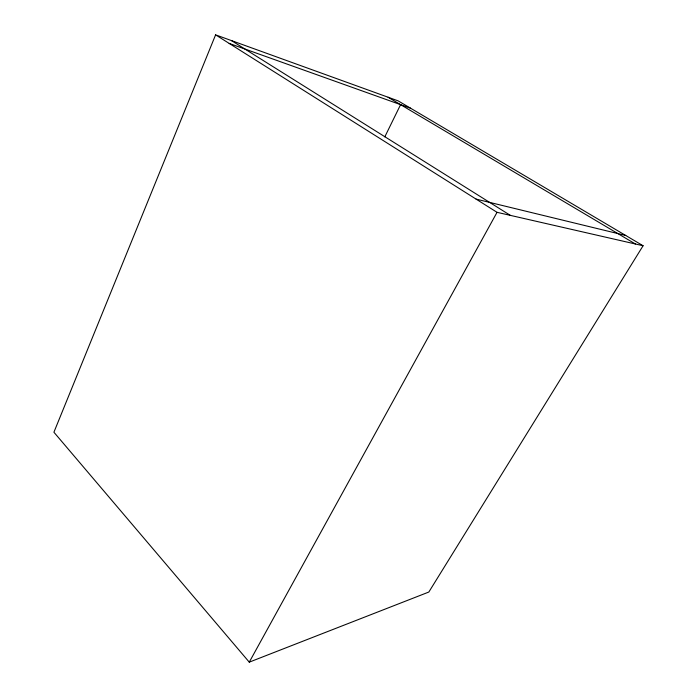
<?xml version="1.0" encoding="UTF-8"?>
<svg xmlns="http://www.w3.org/2000/svg" width="697" height="697" viewBox="0 0 697 697"><rect width="100%" height="100%" fill="white"/><g stroke="black" fill="none" stroke-linecap="round" stroke-linejoin="round"><path stroke-width="1.05" d="M215.6 34.85L53.913 432.227L249.265 662.15L428.829 592.041L643.087 245.745L398.187 100.882L215.6 34.85L497.039 212.324L643.087 245.745M384.814 136.847L400.592 104.646M249.265 662.15L497.039 212.324M476.068 199.098L625.74 235.481M229.147 43.397L410.603 108.227M388.081 97.223L635.411 243.994M231.421 40.574L510.352 215.373"/></g></svg>
